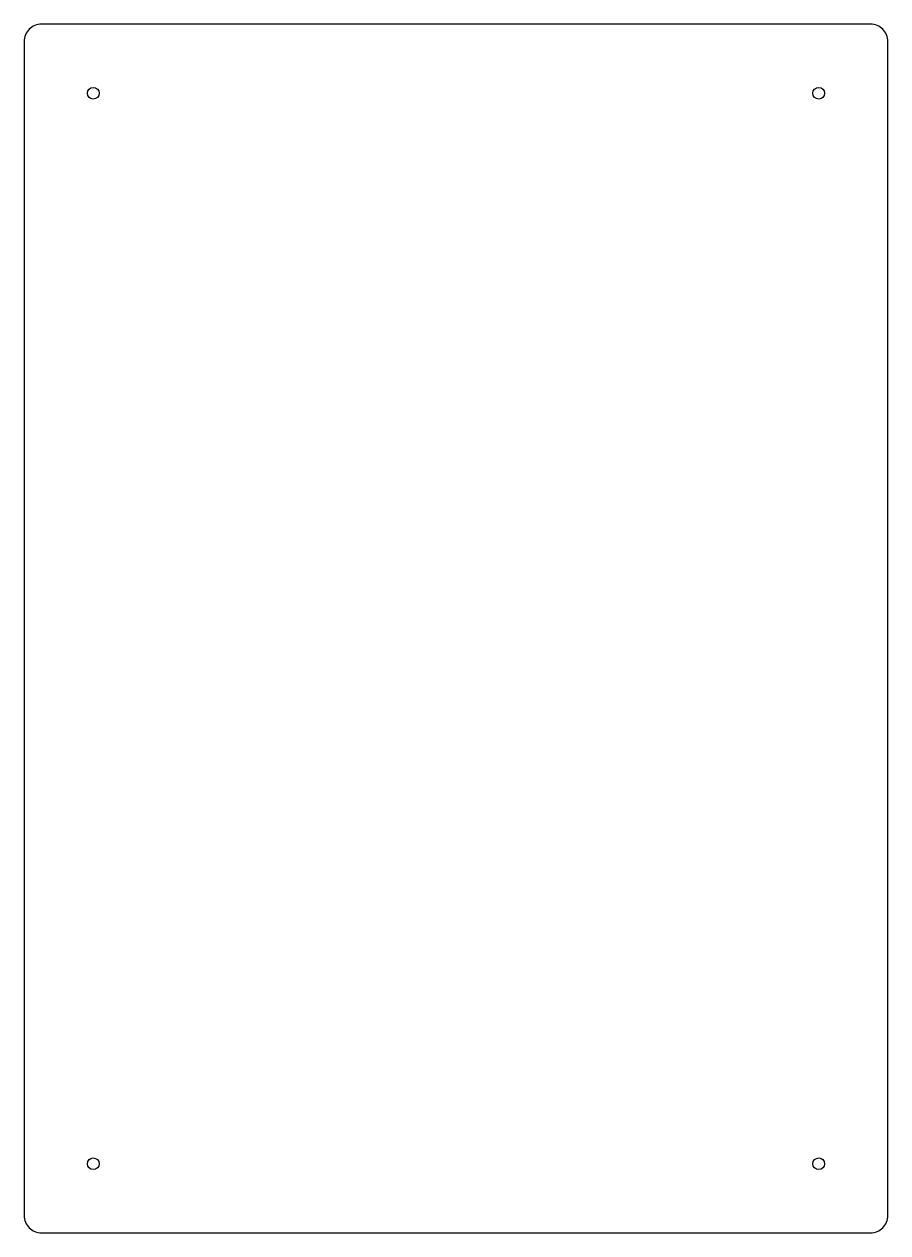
# Model space of a CAD drawing. Header units: millimetres. Extents: x -139 to 111, y -175 to 175.
import ezdxf

# ---------------------------------------------------------------- set-up
doc = ezdxf.new("R2010")
doc.units = ezdxf.units.MM
doc.layers.get('0').update_dxf_attribs({"linetype": 'CONTINUOUS'})

msp = doc.modelspace()

# ---------------------------------------------------------------- linework, layer by layer
msp.add_lwpolyline([(-138.68, -170, 0.414214), (-133.68, -175), (106.32, -175, 0.414214), (111.32, -170), (111.32, 170, 0.414214), (106.32, 175), (-133.68, 175, 0.414214), (-138.68, 170)], format="xyb", close=True)
for centre in [(-118.68, 155), (91.32, 155), (-118.68, -155), (91.32, -155)]:
    msp.add_circle(centre, 1.7)

doc.saveas('drawing.dxf')
